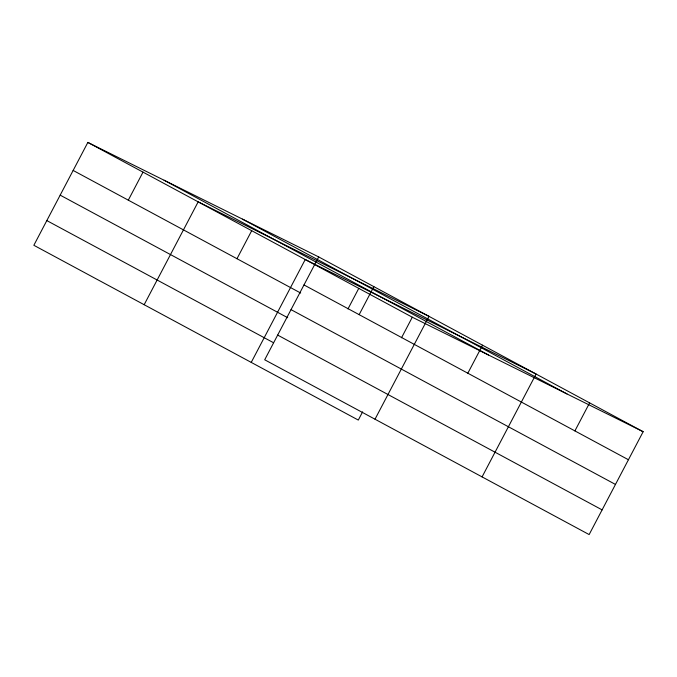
<?xml version="1.0" encoding="UTF-8"?>
<svg xmlns="http://www.w3.org/2000/svg" width="677" height="677" viewBox="0 0 677 677"><rect width="100%" height="100%" fill="white"/><g stroke="black" fill="none" stroke-linecap="round" stroke-linejoin="round"><path stroke-width="1.02" d="M318.698 256.921L264.699 359.783L589.142 534.576L643.15 431.714L318.698 256.921L87.858 142.424L33.85 245.286L358.302 420.078L362.618 411.853M128.3 200.164L143.008 172.136M144.159 304.718L198.166 201.856L429.015 316.354L375.007 419.215M236.984 258.716L251.7 230.696M251.235 362.398L305.234 259.536L536.082 374.034L482.075 476.896M347.978 308.932L358.768 288.377M359.14 314.661L373.856 286.633M401.512 337.772L412.301 317.217L643.15 431.714M467.832 373.213L482.549 345.194M574.9 430.902L589.616 402.874M242.518 219.136L566.971 393.929M164.037 180.2L488.481 355.002M87.858 142.424L412.301 317.217M303.99 284.941L628.434 459.742M73.141 170.443L300.673 293.031M291.025 309.643L615.469 484.436M60.177 195.145L287.708 317.725M277.663 335.081L602.115 509.883M46.815 220.584L273.423 342.672"/></g></svg>
